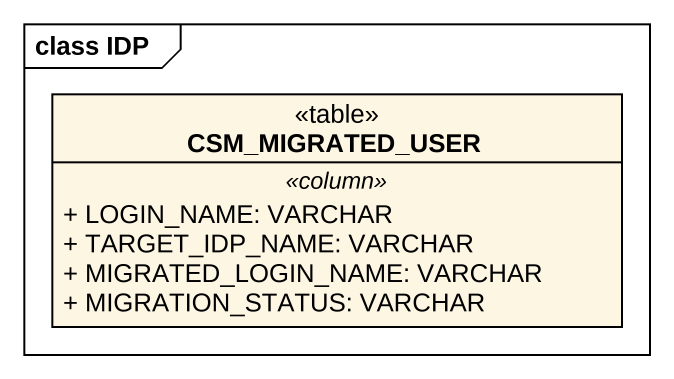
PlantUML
@startuml
mainframe class IDP
hide circle
hide empty members
skinparam classAttributeIconSize 0
class CSM_MIGRATED_USER <<table>> {
  .. <<column>> ..
  + LOGIN_NAME: VARCHAR
  + TARGET_IDP_NAME: VARCHAR
  + MIGRATED_LOGIN_NAME: VARCHAR
  + MIGRATION_STATUS: VARCHAR
}
@enduml
